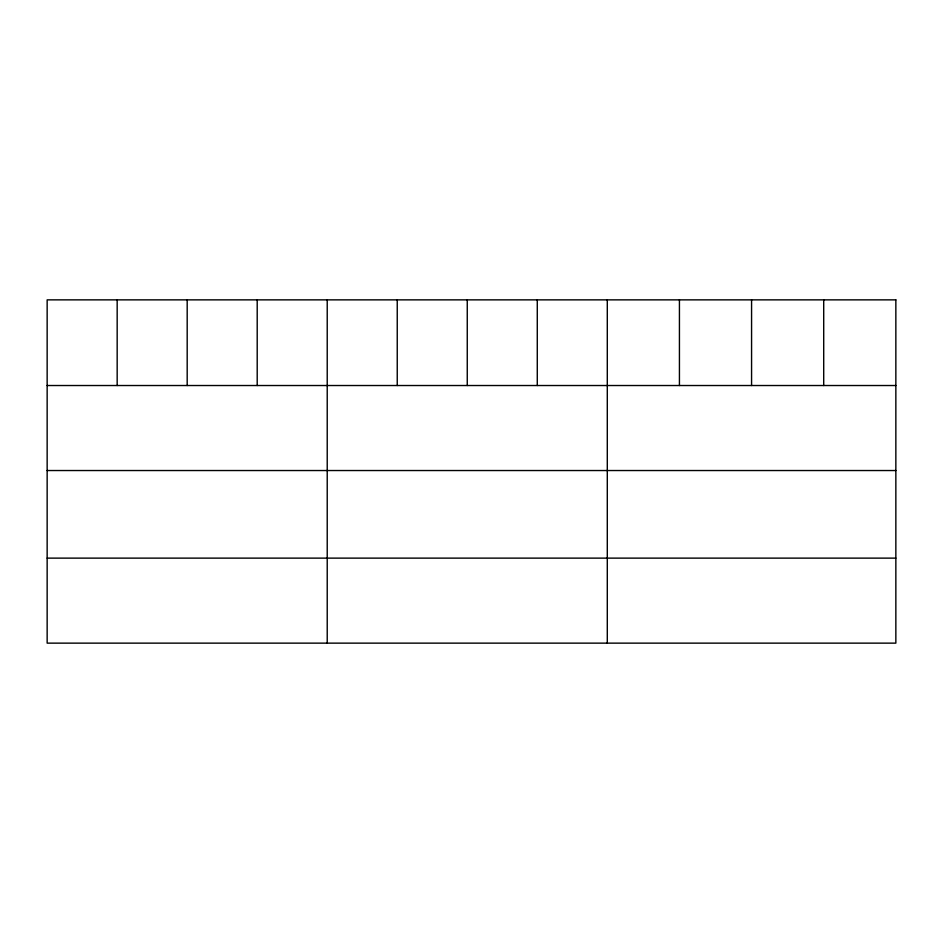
<?xml version="1.0" encoding="UTF-8"?>
<svg xmlns="http://www.w3.org/2000/svg" width="943" height="943" viewBox="0 0 943 943"><rect width="100%" height="100%" fill="white"/><g stroke="black" fill="none" stroke-linecap="round" stroke-linejoin="round"><path stroke-width="1.41" d="M47.15 385.522L895.85 385.522M47.15 470.533L895.85 470.533M47.15 558.126L895.85 558.126M823.71 299.862L823.71 385.522M751.571 299.862L751.571 385.522M679.431 299.862L679.431 385.522M607.292 299.862L607.292 643.138M537.274 299.862L537.274 385.522M467.256 299.862L467.256 385.522M397.239 299.862L397.239 385.522M327.221 299.862L327.221 643.138M257.203 299.862L257.203 385.522M187.186 299.862L187.186 385.522M117.168 299.862L117.168 385.522M895.85 299.862L47.15 299.862L47.15 643.138L895.85 643.138L895.85 299.862"/></g></svg>
